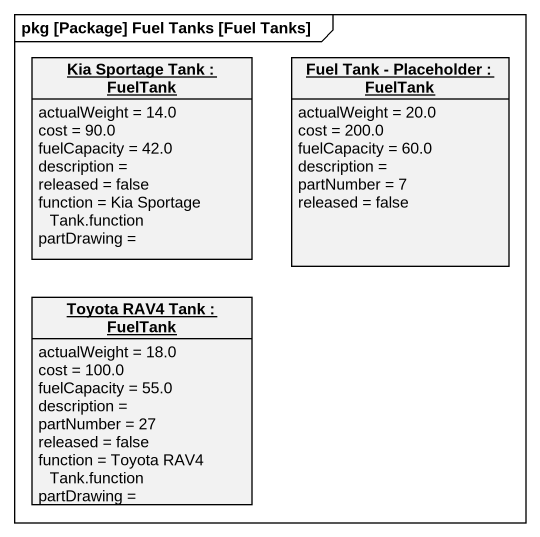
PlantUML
@startuml
mainframe pkg [Package] Fuel Tanks [Fuel Tanks]
hide circle
hide empty members
object "Kia Sportage Tank : FuelTank" as Kia_Sportage_Tank {
  actualWeight = 14.0
  cost = 90.0
  fuelCapacity = 42.0
  description =
  released = false
  function = Kia Sportage Tank.function
  partDrawing =
}
object "Fuel Tank - Placeholder : FuelTank" as Fuel_Tank_Placeholder {
  actualWeight = 20.0
  cost = 200.0
  fuelCapacity = 60.0
  description =
  partNumber = 7
  released = false
}
object "Toyota RAV4 Tank : FuelTank" as Toyota_RAV4_Tank {
  actualWeight = 18.0
  cost = 100.0
  fuelCapacity = 55.0
  description =
  partNumber = 27
  released = false
  function = Toyota RAV4 Tank.function
  partDrawing =
}
@enduml
